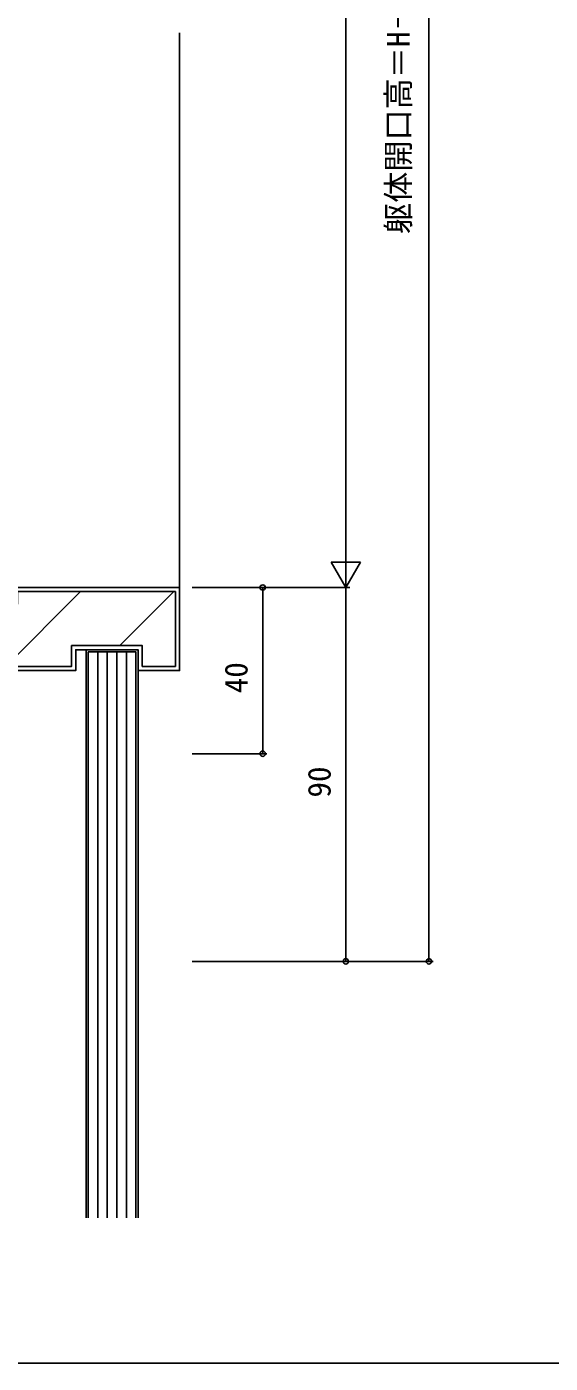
# Model space of a CAD drawing. Units: millimetres, scale not verified. Extents: x -437 to 438, y -344 to 341.
# Drawn here: x -192.6 to -66.6, y -343.8 to -22.1 of the extents above; entities that cross this region are included whole.
import ezdxf
from ezdxf.enums import TextEntityAlignment as Align

# ---------------------------------------------------------------- set-up
doc = ezdxf.new("R2010")
doc.units = ezdxf.units.MM
doc.header["$LTSCALE"] = 2
for name, color, linetype in [('0-5_YKK_D', 6, 'Continuous'), ('0-6_YKK_ZWAK', 7, 'Continuous'), ('0-7_YSS_K', 3, 'Continuous')]:
    doc.layers.add(name, color=color, linetype=linetype)
doc.styles.add('ＭＳ ゴシック', font='')
doc.styles.get('ＭＳ ゴシック').set_extended_font_data('MS Gothic')

msp = doc.modelspace()

# ---------------------------------------------------------------- linework, layer by layer
at = {"layer": '0-5_YKK_D'}
for p, q in [((-95.799, 202.913), (-95.799, -247.087)), ((-115.799, -150.087), (-115.799, 135.913)), ((-115.799, -157.087), (-115.799, -144.962)), ((-115.799, -157.087), (-119.299, -151.024)), ((-112.299, -151.024), (-119.299, -151.024)), ((-115.799, -157.087), (-112.299, -151.024)), ((-152.799, -157.087), (-114.799, -157.087)), ((-152.799, -157.087), (-114.799, -157.087)), ((-152.796, -157.087), (-134.799, -157.087)), ((-135.799, -197.087), (-135.799, -157.087)), ((-115.799, -157.087), (-115.799, -247.087)), ((-152.796, -197.087), (-134.799, -197.087)), ((-152.799, -247.087), (-94.799, -247.087)), ((-152.799, -247.087), (-114.799, -247.087))]:
    msp.add_line(p, q, dxfattribs=at)
for centre in [(-135.799, -157.087), (-135.799, -197.087), (-115.799, -247.087), (-95.799, -247.087)]:
    msp.add_circle(centre, 0.637, dxfattribs=at)
at = {"layer": '0-6_YKK_ZWAK'}
msp.add_lwpolyline([(-436.8, -343.8), (438.2, -343.8), (438.2, 306.2)], dxfattribs=at)
at = {"layer": '0-7_YSS_K'}
for p, q in [((-155.796, -157.087), (-155.796, -23.624)), ((-197.619, -176.087), (-179.619, -158.087)), ((-170.168, -171.087), (-157.168, -158.087)), ((-175.496, -172.587), (-175.496, -308.8)), ((-173.196, -172.587), (-173.196, -308.8)), ((-170.896, -172.587), (-170.896, -308.8)), ((-168.596, -172.587), (-168.596, -308.8))]:
    msp.add_line(p, q, dxfattribs=at)
for points in [[(-210.796, -177.087), (-210.796, -160.087), (-195.796, -160.087), (-195.796, -157.087), (-155.796, -157.087), (-155.796, -177.087), (-165.796, -177.087), (-165.796, -172.087), (-180.796, -172.087), (-180.796, -177.087)], [(-209.796, -176.087), (-209.796, -161.087), (-194.796, -161.087), (-194.796, -158.087), (-156.796, -158.087), (-156.796, -176.087), (-164.796, -176.087), (-164.796, -171.087), (-181.796, -171.087), (-181.796, -176.087)]]:
    msp.add_lwpolyline(points, close=True, dxfattribs=at)
for points in [[(-165.796, -308.8), (-165.796, -172.087), (-178.296, -172.087), (-178.296, -308.8)], [(-166.296, -308.8), (-166.296, -172.587), (-177.796, -172.587), (-177.796, -308.8)]]:
    msp.add_lwpolyline(points, dxfattribs=at)

# ---------------------------------------------------------------- texts
at = {"layer": '0-5_YKK_D', "style": 'ＭＳ ゴシック'}
for s, p in [('躯体開口高＝H＋150', (-98.779, -72.008)), ('40', (-137.799, -182.541)), ('90', (-117.799, -207.648))]:
    msp.add_text(s, height=5.499, rotation=90, dxfattribs=at).set_placement(p, align=Align.BOTTOM_LEFT)

doc.saveas('drawing.dxf')
